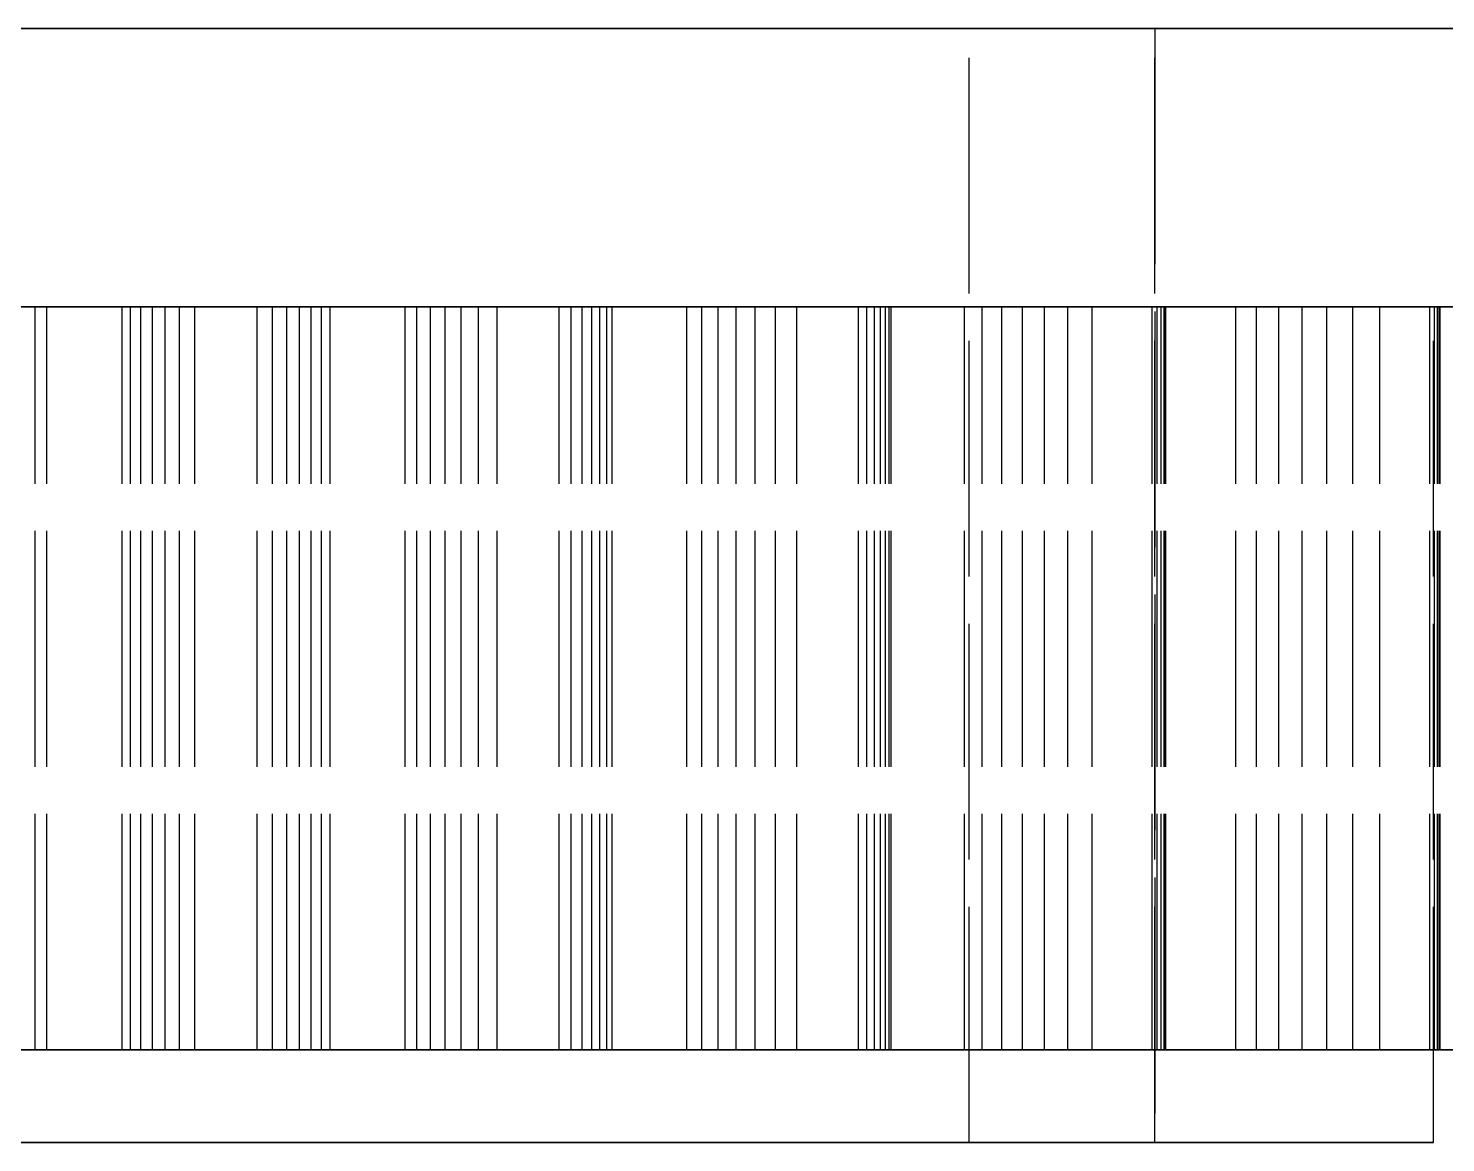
# Model space of a CAD drawing. Header units: millimetres. Extents: x -25 to 127, y -20 to 120.
# Drawn here: x -1.06 to 6.56, y 113 to 119 of the extents above; entities that cross this region are included whole.
import ezdxf

# ---------------------------------------------------------------- set-up
doc = ezdxf.new("R2010")
doc.units = ezdxf.units.MM
doc.linetypes.add('DASHED', pattern=[1.524, 1.27, -0.254])
doc.layers.add('HIDDEN', color=8, linetype='DASHED')
doc.layers.add('VISIBLE', color=7, linetype='CONTINUOUS')

msp = doc.modelspace()

# ---------------------------------------------------------------- linework, layer by layer
at = {"layer": 'HIDDEN'}
for points in [[(-8.7619, 119), (-8, 119), (-7.2381, 119), (-6.47619, 119), (-5.71429, 119), (-4.95238, 119), (-4.19048, 119), (-3.42857, 119), (-2.66667, 119), (-1.90476, 119), (-1.14286, 119), (-0.38095, 119), (0.38095, 119), (1.14286, 119), (1.90476, 119), (2.66667, 119), (3.42857, 119), (4.19048, 119), (4.95238, 119), (5.71429, 119), (6.47619, 119), (7.2381, 119)], [(5, 119), (4.84127, 119), (4.68254, 119), (4.52381, 119), (4.36508, 119), (4.20635, 119), (4.04762, 119), (3.88889, 119), (3.73016, 119), (3.57143, 119), (3.4127, 119), (3.25397, 119), (3.09524, 119), (2.93651, 119), (2.77778, 119), (2.61905, 119), (2.46032, 119), (2.30159, 119), (2.14286, 119), (1.98413, 119), (1.8254, 119), (1.66667, 119), (1.50794, 119), (1.34921, 119), (1.19048, 119), (1.03175, 119), (0.87302, 119), (0.71429, 119), (0.55556, 119), (0.39683, 119), (0.2381, 119), (0.07937, 119), (-0.07937, 119), (-0.2381, 119), (-0.39683, 119), (-0.55556, 119), (-0.71429, 119), (-0.87302, 119), (-1.03175, 119), (-1.19048, 119)], [(-1.19048, 119), (-1.03175, 119), (-0.87302, 119), (-0.71429, 119), (-0.55556, 119), (-0.39683, 119), (-0.2381, 119), (-0.07937, 119), (0.07937, 119), (0.2381, 119), (0.39683, 119), (0.55556, 119), (0.71429, 119), (0.87302, 119), (1.03175, 119), (1.19048, 119), (1.34921, 119), (1.50794, 119), (1.66667, 119), (1.8254, 119), (1.98413, 119), (2.14286, 119), (2.30159, 119), (2.46032, 119), (2.61905, 119), (2.77778, 119), (2.93651, 119), (3.09524, 119), (3.25397, 119), (3.4127, 119), (3.57143, 119), (3.73016, 119), (3.88889, 119), (4.04762, 119), (4.20635, 119), (4.36508, 119), (4.52381, 119), (4.68254, 119), (4.84127, 119), (5, 119)], [(5, 119), (4.84127, 119), (4.68254, 119), (4.52381, 119), (4.36508, 119), (4.20635, 119), (4.04762, 119), (3.88889, 119), (3.73016, 119), (3.57143, 119), (3.4127, 119), (3.25397, 119), (3.09524, 119), (2.93651, 119), (2.77778, 119), (2.61905, 119), (2.46032, 119), (2.30159, 119), (2.14286, 119), (1.98413, 119), (1.8254, 119), (1.66667, 119), (1.50794, 119), (1.34921, 119), (1.19048, 119), (1.03175, 119), (0.87302, 119), (0.71429, 119), (0.55556, 119), (0.39683, 119), (0.2381, 119), (0.07937, 119), (-0.07937, 119), (-0.2381, 119), (-0.39683, 119), (-0.55556, 119), (-0.71429, 119), (-0.87302, 119), (-1.03175, 119), (-1.19048, 119)], [(-1.19048, 119), (-1.03175, 119), (-0.87302, 119), (-0.71429, 119), (-0.55556, 119), (-0.39683, 119), (-0.2381, 119), (-0.07937, 119), (0.07937, 119), (0.2381, 119), (0.39683, 119), (0.55556, 119), (0.71429, 119), (0.87302, 119), (1.03175, 119), (1.19048, 119), (1.34921, 119), (1.50794, 119), (1.66667, 119), (1.8254, 119), (1.98413, 119), (2.14286, 119), (2.30159, 119), (2.46032, 119), (2.61905, 119), (2.77778, 119), (2.93651, 119), (3.09524, 119), (3.25397, 119), (3.4127, 119), (3.57143, 119), (3.73016, 119), (3.88889, 119), (4.04762, 119), (4.20635, 119), (4.36508, 119), (4.52381, 119), (4.68254, 119), (4.84127, 119), (5, 119)], [(4, 119), (3.87302, 119), (3.74603, 119), (3.61905, 119), (3.49206, 119), (3.36508, 119), (3.2381, 119), (3.11111, 119), (2.98413, 119), (2.85714, 119), (2.73016, 119), (2.60317, 119), (2.47619, 119), (2.34921, 119), (2.22222, 119), (2.09524, 119), (1.96825, 119), (1.84127, 119), (1.71429, 119), (1.5873, 119), (1.46032, 119), (1.33333, 119), (1.20635, 119), (1.07937, 119), (0.95238, 119), (0.8254, 119), (0.69841, 119), (0.57143, 119), (0.44444, 119), (0.31746, 119), (0.19048, 119), (0.06349, 119), (-0.06349, 119), (-0.19048, 119), (-0.31746, 119), (-0.44444, 119), (-0.57143, 119), (-0.69841, 119), (-0.8254, 119), (-0.95238, 119), (-1.07937, 119)], [(-1.07937, 119), (-0.95238, 119), (-0.8254, 119), (-0.69841, 119), (-0.57143, 119), (-0.44444, 119), (-0.31746, 119), (-0.19048, 119), (-0.06349, 119), (0.06349, 119), (0.19048, 119), (0.31746, 119), (0.44444, 119), (0.57143, 119), (0.69841, 119), (0.8254, 119), (0.95238, 119), (1.07937, 119), (1.20635, 119), (1.33333, 119), (1.46032, 119), (1.5873, 119), (1.71429, 119), (1.84127, 119), (1.96825, 119), (2.09524, 119), (2.22222, 119), (2.34921, 119), (2.47619, 119), (2.60317, 119), (2.73016, 119), (2.85714, 119), (2.98413, 119), (3.11111, 119), (3.2381, 119), (3.36508, 119), (3.49206, 119), (3.61905, 119), (3.74603, 119), (3.87302, 119), (4, 119)], [(4, 113), (4, 119)], [(5, 119), (5, 113)], [(5, 113), (5, 119)], [(6.63492, 117.5), (5.93651, 117.5), (5.2381, 117.5), (4.53968, 117.5), (3.84127, 117.5), (3.14286, 117.5), (2.44444, 117.5), (1.74603, 117.5), (1.04762, 117.5), (0.34921, 117.5), (-0.34921, 117.5), (-1.04762, 117.5), (-1.74603, 117.5), (-2.44444, 117.5), (-3.14286, 117.5), (-3.84127, 117.5), (-4.53968, 117.5), (-5.2381, 117.5), (-5.93651, 117.5), (-6.63492, 117.5), (-7.33333, 117.5), (-8.03175, 117.5), (-8.73016, 117.5)], [(-8.73016, 117.5), (-8.03175, 117.5), (-7.33333, 117.5), (-6.63492, 117.5), (-5.93651, 117.5), (-5.2381, 117.5), (-4.53968, 117.5), (-3.84127, 117.5), (-3.14286, 117.5), (-2.44444, 117.5), (-1.74603, 117.5), (-1.04762, 117.5), (-0.34921, 117.5), (0.34921, 117.5), (1.04762, 117.5), (1.74603, 117.5), (2.44444, 117.5), (3.14286, 117.5), (3.84127, 117.5), (4.53968, 117.5), (5.2381, 117.5), (5.93651, 117.5), (6.63492, 117.5)], [(6.98214, 117.5), (6.375, 117.5), (5.76786, 117.5), (5.16071, 117.5), (4.55357, 117.5), (3.94643, 117.5), (3.33929, 117.5), (2.73214, 117.5), (2.125, 117.5), (1.51786, 117.5), (0.91071, 117.5), (0.30357, 117.5), (-0.30357, 117.5), (-0.91071, 117.5), (-1.51786, 117.5)], [(-1.51786, 117.5), (-0.91071, 117.5), (-0.30357, 117.5), (0.30357, 117.5), (0.91071, 117.5), (1.51786, 117.5), (2.125, 117.5), (2.73214, 117.5), (3.33929, 117.5), (3.94643, 117.5), (4.55357, 117.5), (5.16071, 117.5), (5.76786, 117.5), (6.375, 117.5), (6.98214, 117.5)], [(6.5, 117.5), (6.29365, 117.5), (6.0873, 117.5), (5.88095, 117.5), (5.6746, 117.5), (5.46825, 117.5), (5.2619, 117.5), (5.05556, 117.5), (4.84921, 117.5), (4.64286, 117.5), (4.43651, 117.5), (4.23016, 117.5), (4.02381, 117.5), (3.81746, 117.5), (3.61111, 117.5), (3.40476, 117.5), (3.19841, 117.5), (2.99206, 117.5), (2.78571, 117.5), (2.57937, 117.5), (2.37302, 117.5), (2.16667, 117.5), (1.96032, 117.5), (1.75397, 117.5), (1.54762, 117.5), (1.34127, 117.5), (1.13492, 117.5), (0.92857, 117.5), (0.72222, 117.5), (0.51587, 117.5), (0.30952, 117.5), (0.10317, 117.5), (-0.10317, 117.5), (-0.30952, 117.5), (-0.51587, 117.5), (-0.72222, 117.5), (-0.92857, 117.5), (-1.13492, 117.5)], [(-1.13492, 117.5), (-0.92857, 117.5), (-0.72222, 117.5), (-0.51587, 117.5), (-0.30952, 117.5), (-0.10317, 117.5), (0.10317, 117.5), (0.30952, 117.5), (0.51587, 117.5), (0.72222, 117.5), (0.92857, 117.5), (1.13492, 117.5), (1.34127, 117.5), (1.54762, 117.5), (1.75397, 117.5), (1.96032, 117.5), (2.16667, 117.5), (2.37302, 117.5), (2.57937, 117.5), (2.78571, 117.5), (2.99206, 117.5), (3.19841, 117.5), (3.40476, 117.5), (3.61111, 117.5), (3.81746, 117.5), (4.02381, 117.5), (4.23016, 117.5), (4.43651, 117.5), (4.64286, 117.5), (4.84921, 117.5), (5.05556, 117.5), (5.2619, 117.5), (5.46825, 117.5), (5.6746, 117.5), (5.88095, 117.5), (6.0873, 117.5), (6.29365, 117.5), (6.5, 117.5)], [(-1.02791, 117.5), (-1.09996, 117.5)], [(-1.09996, 117.5), (-1.02791, 117.5)], [(-0.96411, 117.5), (-1.02791, 117.5)], [(-1.02791, 117.5), (-0.96411, 117.5)], [(-1.02791, 113.5), (-1.02791, 117.5)], [(-1.02791, 113.5), (-1.02791, 117.5)], [(-0.55983, 117.5), (-0.96411, 117.5)], [(-0.96411, 117.5), (-0.55983, 117.5)], [(-0.96411, 113.5), (-0.96411, 117.5)], [(-0.96411, 113.5), (-0.96411, 117.5)], [(-0.51328, 117.5), (-0.55983, 117.5)], [(-0.55983, 117.5), (-0.51328, 117.5)], [(-0.55983, 113.5), (-0.55983, 117.5)], [(-0.55983, 113.5), (-0.55983, 117.5)], [(-0.45845, 117.5), (-0.51328, 117.5)], [(-0.51328, 117.5), (-0.45845, 117.5)], [(-0.51328, 113.5), (-0.51328, 117.5)], [(-0.51328, 113.5), (-0.51328, 117.5)], [(-0.39605, 117.5), (-0.45845, 117.5)], [(-0.45845, 117.5), (-0.39605, 117.5)], [(-0.45845, 113.5), (-0.45845, 117.5)], [(-0.45845, 113.5), (-0.45845, 117.5)], [(-0.32661, 117.5), (-0.39605, 117.5)], [(-0.39605, 117.5), (-0.32661, 117.5)], [(-0.39605, 113.5), (-0.39605, 117.5)], [(-0.39605, 113.5), (-0.39605, 117.5)], [(-0.25049, 117.5), (-0.32661, 117.5)], [(-0.32661, 117.5), (-0.25049, 117.5)], [(-0.32661, 113.5), (-0.32661, 117.5)], [(-0.32661, 113.5), (-0.32661, 117.5)], [(-0.16799, 117.5), (-0.25049, 117.5)], [(-0.25049, 117.5), (-0.16799, 117.5)], [(-0.25049, 113.5), (-0.25049, 117.5)], [(-0.25049, 113.5), (-0.25049, 117.5)], [(0.16799, 117.5), (-0.16799, 117.5)], [(-0.16799, 117.5), (0.16799, 117.5)], [(-0.16799, 113.5), (-0.16799, 117.5)], [(-0.16799, 113.5), (-0.16799, 117.5)], [(0.25049, 117.5), (0.16799, 117.5)], [(0.16799, 117.5), (0.25049, 117.5)], [(0.16799, 113.5), (0.16799, 117.5)], [(0.16799, 113.5), (0.16799, 117.5)], [(0.32661, 117.5), (0.25049, 117.5)], [(0.25049, 117.5), (0.32661, 117.5)], [(0.25049, 113.5), (0.25049, 117.5)], [(0.25049, 113.5), (0.25049, 117.5)], [(0.39605, 117.5), (0.32661, 117.5)], [(0.32661, 117.5), (0.39605, 117.5)], [(0.32661, 113.5), (0.32661, 117.5)], [(0.32661, 113.5), (0.32661, 117.5)], [(0.45845, 117.5), (0.39605, 117.5)], [(0.39605, 117.5), (0.45845, 117.5)], [(0.39605, 113.5), (0.39605, 117.5)], [(0.39605, 113.5), (0.39605, 117.5)], [(0.51328, 117.5), (0.45845, 117.5)], [(0.45845, 117.5), (0.51328, 117.5)], [(0.45845, 113.5), (0.45845, 117.5)], [(0.45845, 113.5), (0.45845, 117.5)], [(0.55983, 117.5), (0.51328, 117.5)], [(0.51328, 117.5), (0.55983, 117.5)], [(0.51328, 113.5), (0.51328, 117.5)], [(0.51328, 113.5), (0.51328, 117.5)], [(0.96411, 117.5), (0.55983, 117.5)], [(0.55983, 117.5), (0.96411, 117.5)], [(0.55983, 113.5), (0.55983, 117.5)], [(0.55983, 113.5), (0.55983, 117.5)], [(1.02791, 117.5), (0.96411, 117.5)], [(0.96411, 117.5), (1.02791, 117.5)], [(0.96411, 113.5), (0.96411, 117.5)], [(0.96411, 113.5), (0.96411, 117.5)], [(1.09996, 117.5), (1.02791, 117.5)], [(1.02791, 117.5), (1.09996, 117.5)], [(1.02791, 113.5), (1.02791, 117.5)], [(1.02791, 113.5), (1.02791, 117.5)], [(1.17954, 117.5), (1.09996, 117.5)], [(1.09996, 117.5), (1.17954, 117.5)], [(1.09996, 113.5), (1.09996, 117.5)], [(1.09996, 113.5), (1.09996, 117.5)], [(1.26613, 117.5), (1.17954, 117.5)], [(1.17954, 117.5), (1.26613, 117.5)], [(1.17954, 113.5), (1.17954, 117.5)], [(1.17954, 113.5), (1.17954, 117.5)], [(1.35934, 117.5), (1.26613, 117.5)], [(1.26613, 117.5), (1.35934, 117.5)], [(1.26613, 113.5), (1.26613, 117.5)], [(1.26613, 113.5), (1.26613, 117.5)], [(1.45888, 117.5), (1.35934, 117.5)], [(1.35934, 117.5), (1.45888, 117.5)], [(1.35934, 113.5), (1.35934, 117.5)], [(1.35934, 113.5), (1.35934, 117.5)], [(1.79343, 117.5), (1.45888, 117.5)], [(1.45888, 117.5), (1.79343, 117.5)], [(1.45888, 113.5), (1.45888, 117.5)], [(1.45888, 113.5), (1.45888, 117.5)], [(1.85819, 117.5), (1.79343, 117.5)], [(1.79343, 117.5), (1.85819, 117.5)], [(1.79343, 113.5), (1.79343, 117.5)], [(1.79343, 113.5), (1.79343, 117.5)], [(1.91656, 117.5), (1.85819, 117.5)], [(1.85819, 117.5), (1.91656, 117.5)], [(1.85819, 113.5), (1.85819, 117.5)], [(1.85819, 113.5), (1.85819, 117.5)], [(1.96827, 117.5), (1.91656, 117.5)], [(1.91656, 117.5), (1.96827, 117.5)], [(1.91656, 113.5), (1.91656, 117.5)], [(1.91656, 113.5), (1.91656, 117.5)], [(2.01294, 117.5), (1.96827, 117.5)], [(1.96827, 117.5), (2.01294, 117.5)], [(1.96827, 113.5), (1.96827, 117.5)], [(1.96827, 113.5), (1.96827, 117.5)], [(2.05009, 117.5), (2.01294, 117.5)], [(2.01294, 117.5), (2.05009, 117.5)], [(2.01294, 113.5), (2.01294, 117.5)], [(2.01294, 113.5), (2.01294, 117.5)], [(2.07899, 117.5), (2.05009, 117.5)], [(2.05009, 117.5), (2.07899, 117.5)], [(2.05009, 113.5), (2.05009, 117.5)], [(2.05009, 113.5), (2.05009, 117.5)], [(2.47982, 117.5), (2.07899, 117.5)], [(2.07899, 117.5), (2.47982, 117.5)], [(2.07899, 113.5), (2.07899, 117.5)], [(2.07899, 113.5), (2.07899, 117.5)], [(2.56033, 117.5), (2.47982, 117.5)], [(2.47982, 117.5), (2.56033, 117.5)], [(2.47982, 113.5), (2.47982, 117.5)], [(2.47982, 113.5), (2.47982, 117.5)], [(2.64899, 117.5), (2.56033, 117.5)], [(2.56033, 117.5), (2.64899, 117.5)], [(2.56033, 113.5), (2.56033, 117.5)], [(2.56033, 113.5), (2.56033, 117.5)], [(2.74507, 117.5), (2.64899, 117.5)], [(2.64899, 117.5), (2.74507, 117.5)], [(2.64899, 113.5), (2.64899, 117.5)], [(2.64899, 113.5), (2.64899, 117.5)], [(2.84806, 117.5), (2.74507, 117.5)], [(2.74507, 117.5), (2.84806, 117.5)], [(2.74507, 113.5), (2.74507, 117.5)], [(2.74507, 113.5), (2.74507, 117.5)], [(2.95757, 117.5), (2.84806, 117.5)], [(2.84806, 117.5), (2.95757, 117.5)], [(2.84806, 113.5), (2.84806, 117.5)], [(2.84806, 113.5), (2.84806, 117.5)], [(3.07331, 117.5), (2.95757, 117.5)], [(2.95757, 117.5), (3.07331, 117.5)], [(2.95757, 113.5), (2.95757, 117.5)], [(2.95757, 113.5), (2.95757, 117.5)], [(3.40357, 117.5), (3.07331, 117.5)], [(3.07331, 117.5), (3.40357, 117.5)], [(3.07331, 113.5), (3.07331, 117.5)], [(3.07331, 113.5), (3.07331, 117.5)], [(3.45003, 117.5), (3.40357, 117.5)], [(3.40357, 117.5), (3.45003, 117.5)], [(3.40357, 113.5), (3.40357, 117.5)], [(3.40357, 113.5), (3.40357, 117.5)], [(3.49016, 117.5), (3.45003, 117.5)], [(3.45003, 117.5), (3.49016, 117.5)], [(3.45003, 113.5), (3.45003, 117.5)], [(3.45003, 113.5), (3.45003, 117.5)], [(3.52369, 117.5), (3.49016, 117.5)], [(3.49016, 117.5), (3.52369, 117.5)], [(3.49016, 113.5), (3.49016, 117.5)], [(3.49016, 113.5), (3.49016, 117.5)], [(3.55027, 117.5), (3.52369, 117.5)], [(3.52369, 117.5), (3.55027, 117.5)], [(3.52369, 113.5), (3.52369, 117.5)], [(3.52369, 113.5), (3.52369, 117.5)], [(3.56941, 117.5), (3.55027, 117.5)], [(3.55027, 117.5), (3.56941, 117.5)], [(3.55027, 113.5), (3.55027, 117.5)], [(3.55027, 113.5), (3.55027, 117.5)], [(3.58042, 117.5), (3.56941, 117.5)], [(3.56941, 117.5), (3.58042, 117.5)], [(3.56941, 113.5), (3.56941, 117.5)], [(3.56941, 113.5), (3.56941, 117.5)], [(3.97438, 117.5), (3.58042, 117.5)], [(3.58042, 117.5), (3.97438, 117.5)], [(3.58042, 113.5), (3.58042, 117.5)], [(3.58042, 113.5), (3.58042, 117.5)], [(4.07091, 117.5), (3.97438, 117.5)], [(3.97438, 117.5), (4.07091, 117.5)], [(3.97438, 113.5), (3.97438, 117.5)], [(3.97438, 113.5), (3.97438, 117.5)], [(4.17541, 117.5), (4.07091, 117.5)], [(4.07091, 117.5), (4.17541, 117.5)], [(4.07091, 113.5), (4.07091, 117.5)], [(4.07091, 113.5), (4.07091, 117.5)], [(4.28718, 117.5), (4.17541, 117.5)], [(4.17541, 117.5), (4.28718, 117.5)], [(4.17541, 113.5), (4.17541, 117.5)], [(4.17541, 113.5), (4.17541, 117.5)], [(4.4057, 117.5), (4.28718, 117.5)], [(4.28718, 117.5), (4.4057, 117.5)], [(4.28718, 113.5), (4.28718, 117.5)], [(4.28718, 113.5), (4.28718, 117.5)], [(4.53058, 117.5), (4.4057, 117.5)], [(4.4057, 117.5), (4.53058, 117.5)], [(4.4057, 113.5), (4.4057, 117.5)], [(4.4057, 113.5), (4.4057, 117.5)], [(4.66151, 117.5), (4.53058, 117.5)], [(4.53058, 117.5), (4.66151, 117.5)], [(4.53058, 113.5), (4.53058, 117.5)], [(4.53058, 113.5), (4.53058, 117.5)], [(4.98467, 117.5), (4.66151, 117.5)], [(4.66151, 117.5), (4.98467, 117.5)], [(4.66151, 113.5), (4.66151, 117.5)], [(4.66151, 113.5), (4.66151, 117.5)], [(5.01244, 117.5), (4.98467, 117.5)], [(4.98467, 117.5), (5.01244, 117.5)], [(4.98467, 113.5), (4.98467, 117.5)], [(4.98467, 113.5), (4.98467, 117.5)], [(5.03398, 117.5), (5.01244, 117.5)], [(5.01244, 117.5), (5.03398, 117.5)], [(5.01244, 113.5), (5.01244, 117.5)], [(5.01244, 113.5), (5.01244, 117.5)], [(5.04905, 117.5), (5.03398, 117.5)], [(5.03398, 117.5), (5.04905, 117.5)], [(5.03398, 113.5), (5.03398, 117.5)], [(5.03398, 113.5), (5.03398, 117.5)], [(5.0573, 117.5), (5.04905, 117.5)], [(5.04905, 117.5), (5.0573, 117.5)], [(5.04905, 113.5), (5.04905, 117.5)], [(5.04905, 113.5), (5.04905, 117.5)], [(5.43503, 117.5), (5.0513, 117.5)], [(5.0513, 117.5), (5.05827, 117.5)], [(5.05827, 117.5), (5.0513, 117.5)], [(5.0513, 117.5), (5.43503, 117.5)], [(5.0513, 113.5), (5.0513, 117.5)], [(5.0513, 113.5), (5.0513, 117.5)], [(5.05827, 117.5), (5.0573, 117.5)], [(5.0573, 117.5), (5.05827, 117.5)], [(5.0573, 113.5), (5.0573, 117.5)], [(5.0573, 113.5), (5.0573, 117.5)], [(5.05827, 113.5), (5.05827, 117.5)], [(5.05827, 113.5), (5.05827, 117.5)], [(5.54675, 117.5), (5.43503, 117.5)], [(5.43503, 117.5), (5.54675, 117.5)], [(5.43503, 113.5), (5.43503, 117.5)], [(5.43503, 113.5), (5.43503, 117.5)], [(5.66622, 117.5), (5.54675, 117.5)], [(5.54675, 117.5), (5.66622, 117.5)], [(5.54675, 113.5), (5.54675, 117.5)], [(5.54675, 113.5), (5.54675, 117.5)], [(5.79272, 117.5), (5.66622, 117.5)], [(5.66622, 117.5), (5.79272, 117.5)], [(5.66622, 113.5), (5.66622, 117.5)], [(5.66622, 113.5), (5.66622, 117.5)], [(5.92575, 117.5), (5.79272, 117.5)], [(5.79272, 117.5), (5.92575, 117.5)], [(5.79272, 113.5), (5.79272, 117.5)], [(5.79272, 113.5), (5.79272, 117.5)], [(6.06492, 117.5), (5.92575, 117.5)], [(5.92575, 117.5), (6.06492, 117.5)], [(5.92575, 113.5), (5.92575, 117.5)], [(5.92575, 113.5), (5.92575, 117.5)], [(6.20995, 117.5), (6.06492, 117.5)], [(6.06492, 117.5), (6.20995, 117.5)], [(6.06492, 113.5), (6.06492, 117.5)], [(6.06492, 113.5), (6.06492, 117.5)], [(6.52324, 117.5), (6.20995, 117.5)], [(6.20995, 117.5), (6.52324, 117.5)], [(6.20995, 113.5), (6.20995, 117.5)], [(6.20995, 113.5), (6.20995, 117.5)], [(6.84931, 117.5), (6.47908, 117.5)], [(6.47908, 117.5), (6.50399, 117.5)], [(6.50399, 117.5), (6.47908, 117.5)], [(6.47908, 117.5), (6.84931, 117.5)], [(6.47908, 113.5), (6.47908, 117.5)], [(6.47908, 113.5), (6.47908, 117.5)], [(6.5, 113), (6.5, 117.5)], [(6.50399, 117.5), (6.52119, 117.5)], [(6.52119, 117.5), (6.50399, 117.5)], [(6.50399, 113.5), (6.50399, 117.5)], [(6.50399, 113.5), (6.50399, 117.5)], [(6.52119, 117.5), (6.53134, 117.5)], [(6.53134, 117.5), (6.52119, 117.5)], [(6.52119, 113.5), (6.52119, 117.5)], [(6.52119, 113.5), (6.52119, 117.5)], [(6.53208, 117.5), (6.52324, 117.5)], [(6.52324, 117.5), (6.53208, 117.5)], [(6.52324, 113.5), (6.52324, 117.5)], [(6.52324, 113.5), (6.52324, 117.5)], [(6.53134, 117.5), (6.53486, 117.5)], [(6.53486, 117.5), (6.53134, 117.5)], [(6.53134, 113.5), (6.53134, 117.5)], [(6.53134, 113.5), (6.53134, 117.5)], [(6.53486, 117.5), (6.53208, 117.5)], [(6.53208, 117.5), (6.53486, 117.5)], [(6.53208, 113.5), (6.53208, 117.5)], [(6.53208, 113.5), (6.53208, 117.5)], [(6.53486, 113.5), (6.53486, 117.5)], [(6.53486, 113.5), (6.53486, 117.5)], [(6.98214, 113.5), (6.375, 113.5), (5.76786, 113.5), (5.16071, 113.5), (4.55357, 113.5), (3.94643, 113.5), (3.33929, 113.5), (2.73214, 113.5), (2.125, 113.5), (1.51786, 113.5), (0.91071, 113.5), (0.30357, 113.5), (-0.30357, 113.5), (-0.91071, 113.5), (-1.51786, 113.5)], [(-1.51786, 113.5), (-0.91071, 113.5), (-0.30357, 113.5), (0.30357, 113.5), (0.91071, 113.5), (1.51786, 113.5), (2.125, 113.5), (2.73214, 113.5), (3.33929, 113.5), (3.94643, 113.5), (4.55357, 113.5), (5.16071, 113.5), (5.76786, 113.5), (6.375, 113.5), (6.98214, 113.5)], [(-1.02791, 113.5), (-1.09996, 113.5)], [(-1.09996, 113.5), (-1.02791, 113.5)], [(-0.96411, 113.5), (-1.02791, 113.5)], [(-1.02791, 113.5), (-0.96411, 113.5)], [(-0.55983, 113.5), (-0.96411, 113.5)], [(-0.96411, 113.5), (-0.55983, 113.5)], [(-0.51328, 113.5), (-0.55983, 113.5)], [(-0.55983, 113.5), (-0.51328, 113.5)], [(-0.45845, 113.5), (-0.51328, 113.5)], [(-0.51328, 113.5), (-0.45845, 113.5)], [(-0.39605, 113.5), (-0.45845, 113.5)], [(-0.45845, 113.5), (-0.39605, 113.5)], [(-0.32661, 113.5), (-0.39605, 113.5)], [(-0.39605, 113.5), (-0.32661, 113.5)], [(-0.25049, 113.5), (-0.32661, 113.5)], [(-0.32661, 113.5), (-0.25049, 113.5)], [(-0.16799, 113.5), (-0.25049, 113.5)], [(-0.25049, 113.5), (-0.16799, 113.5)], [(0.16799, 113.5), (-0.16799, 113.5)], [(-0.16799, 113.5), (0.16799, 113.5)], [(0.25049, 113.5), (0.16799, 113.5)], [(0.16799, 113.5), (0.25049, 113.5)], [(0.32661, 113.5), (0.25049, 113.5)], [(0.25049, 113.5), (0.32661, 113.5)], [(0.39605, 113.5), (0.32661, 113.5)], [(0.32661, 113.5), (0.39605, 113.5)], [(0.45845, 113.5), (0.39605, 113.5)], [(0.39605, 113.5), (0.45845, 113.5)], [(0.51328, 113.5), (0.45845, 113.5)], [(0.45845, 113.5), (0.51328, 113.5)], [(0.55983, 113.5), (0.51328, 113.5)], [(0.51328, 113.5), (0.55983, 113.5)], [(0.96411, 113.5), (0.55983, 113.5)], [(0.55983, 113.5), (0.96411, 113.5)], [(1.02791, 113.5), (0.96411, 113.5)], [(0.96411, 113.5), (1.02791, 113.5)], [(1.09996, 113.5), (1.02791, 113.5)], [(1.02791, 113.5), (1.09996, 113.5)], [(1.17954, 113.5), (1.09996, 113.5)], [(1.09996, 113.5), (1.17954, 113.5)], [(1.26613, 113.5), (1.17954, 113.5)], [(1.17954, 113.5), (1.26613, 113.5)], [(1.35934, 113.5), (1.26613, 113.5)], [(1.26613, 113.5), (1.35934, 113.5)], [(1.45888, 113.5), (1.35934, 113.5)], [(1.35934, 113.5), (1.45888, 113.5)], [(1.79343, 113.5), (1.45888, 113.5)], [(1.45888, 113.5), (1.79343, 113.5)], [(1.85819, 113.5), (1.79343, 113.5)], [(1.79343, 113.5), (1.85819, 113.5)], [(1.91656, 113.5), (1.85819, 113.5)], [(1.85819, 113.5), (1.91656, 113.5)], [(1.96827, 113.5), (1.91656, 113.5)], [(1.91656, 113.5), (1.96827, 113.5)], [(2.01294, 113.5), (1.96827, 113.5)], [(1.96827, 113.5), (2.01294, 113.5)], [(2.05009, 113.5), (2.01294, 113.5)], [(2.01294, 113.5), (2.05009, 113.5)], [(2.07899, 113.5), (2.05009, 113.5)], [(2.05009, 113.5), (2.07899, 113.5)], [(2.47982, 113.5), (2.07899, 113.5)], [(2.07899, 113.5), (2.47982, 113.5)], [(2.56033, 113.5), (2.47982, 113.5)], [(2.47982, 113.5), (2.56033, 113.5)], [(2.64899, 113.5), (2.56033, 113.5)], [(2.56033, 113.5), (2.64899, 113.5)], [(2.74507, 113.5), (2.64899, 113.5)], [(2.64899, 113.5), (2.74507, 113.5)], [(2.84806, 113.5), (2.74507, 113.5)], [(2.74507, 113.5), (2.84806, 113.5)], [(2.95757, 113.5), (2.84806, 113.5)], [(2.84806, 113.5), (2.95757, 113.5)], [(3.07331, 113.5), (2.95757, 113.5)], [(2.95757, 113.5), (3.07331, 113.5)], [(3.40357, 113.5), (3.07331, 113.5)], [(3.07331, 113.5), (3.40357, 113.5)], [(3.45003, 113.5), (3.40357, 113.5)], [(3.40357, 113.5), (3.45003, 113.5)], [(3.49016, 113.5), (3.45003, 113.5)], [(3.45003, 113.5), (3.49016, 113.5)], [(3.52369, 113.5), (3.49016, 113.5)], [(3.49016, 113.5), (3.52369, 113.5)], [(3.55027, 113.5), (3.52369, 113.5)], [(3.52369, 113.5), (3.55027, 113.5)], [(3.56941, 113.5), (3.55027, 113.5)], [(3.55027, 113.5), (3.56941, 113.5)], [(3.58042, 113.5), (3.56941, 113.5)], [(3.56941, 113.5), (3.58042, 113.5)], [(3.97438, 113.5), (3.58042, 113.5)], [(3.58042, 113.5), (3.97438, 113.5)], [(4.07091, 113.5), (3.97438, 113.5)], [(3.97438, 113.5), (4.07091, 113.5)], [(4.17541, 113.5), (4.07091, 113.5)], [(4.07091, 113.5), (4.17541, 113.5)], [(4.28718, 113.5), (4.17541, 113.5)], [(4.17541, 113.5), (4.28718, 113.5)], [(4.4057, 113.5), (4.28718, 113.5)], [(4.28718, 113.5), (4.4057, 113.5)], [(4.53058, 113.5), (4.4057, 113.5)], [(4.4057, 113.5), (4.53058, 113.5)], [(4.66151, 113.5), (4.53058, 113.5)], [(4.53058, 113.5), (4.66151, 113.5)], [(4.98467, 113.5), (4.66151, 113.5)], [(4.66151, 113.5), (4.98467, 113.5)], [(5.01244, 113.5), (4.98467, 113.5)], [(4.98467, 113.5), (5.01244, 113.5)], [(5.03398, 113.5), (5.01244, 113.5)], [(5.01244, 113.5), (5.03398, 113.5)], [(5.04905, 113.5), (5.03398, 113.5)], [(5.03398, 113.5), (5.04905, 113.5)], [(5.0573, 113.5), (5.04905, 113.5)], [(5.04905, 113.5), (5.0573, 113.5)], [(5.43503, 113.5), (5.0513, 113.5)], [(5.0513, 113.5), (5.05827, 113.5)], [(5.05827, 113.5), (5.0513, 113.5)], [(5.0513, 113.5), (5.43503, 113.5)], [(5.05827, 113.5), (5.0573, 113.5)], [(5.0573, 113.5), (5.05827, 113.5)], [(5.54675, 113.5), (5.43503, 113.5)], [(5.43503, 113.5), (5.54675, 113.5)], [(5.66622, 113.5), (5.54675, 113.5)], [(5.54675, 113.5), (5.66622, 113.5)], [(5.79272, 113.5), (5.66622, 113.5)], [(5.66622, 113.5), (5.79272, 113.5)], [(5.92575, 113.5), (5.79272, 113.5)], [(5.79272, 113.5), (5.92575, 113.5)], [(6.06492, 113.5), (5.92575, 113.5)], [(5.92575, 113.5), (6.06492, 113.5)], [(6.20995, 113.5), (6.06492, 113.5)], [(6.06492, 113.5), (6.20995, 113.5)], [(6.52324, 113.5), (6.20995, 113.5)], [(6.20995, 113.5), (6.52324, 113.5)], [(6.84931, 113.5), (6.47908, 113.5)], [(6.47908, 113.5), (6.50399, 113.5)], [(6.50399, 113.5), (6.47908, 113.5)], [(6.47908, 113.5), (6.84931, 113.5)], [(6.50399, 113.5), (6.52119, 113.5)], [(6.52119, 113.5), (6.50399, 113.5)], [(6.52119, 113.5), (6.53134, 113.5)], [(6.53134, 113.5), (6.52119, 113.5)], [(6.53208, 113.5), (6.52324, 113.5)], [(6.52324, 113.5), (6.53208, 113.5)], [(6.53134, 113.5), (6.53486, 113.5)], [(6.53486, 113.5), (6.53134, 113.5)], [(6.53486, 113.5), (6.53208, 113.5)], [(6.53208, 113.5), (6.53486, 113.5)], [(5, 113), (4.84127, 113), (4.68254, 113), (4.52381, 113), (4.36508, 113), (4.20635, 113), (4.04762, 113), (3.88889, 113), (3.73016, 113), (3.57143, 113), (3.4127, 113), (3.25397, 113), (3.09524, 113), (2.93651, 113), (2.77778, 113), (2.61905, 113), (2.46032, 113), (2.30159, 113), (2.14286, 113), (1.98413, 113), (1.8254, 113), (1.66667, 113), (1.50794, 113), (1.34921, 113), (1.19048, 113), (1.03175, 113), (0.87302, 113), (0.71429, 113), (0.55556, 113), (0.39683, 113), (0.2381, 113), (0.07937, 113), (-0.07937, 113), (-0.2381, 113), (-0.39683, 113), (-0.55556, 113), (-0.71429, 113), (-0.87302, 113), (-1.03175, 113), (-1.19048, 113)], [(-1.19048, 113), (-1.03175, 113), (-0.87302, 113), (-0.71429, 113), (-0.55556, 113), (-0.39683, 113), (-0.2381, 113), (-0.07937, 113), (0.07937, 113), (0.2381, 113), (0.39683, 113), (0.55556, 113), (0.71429, 113), (0.87302, 113), (1.03175, 113), (1.19048, 113), (1.34921, 113), (1.50794, 113), (1.66667, 113), (1.8254, 113), (1.98413, 113), (2.14286, 113), (2.30159, 113), (2.46032, 113), (2.61905, 113), (2.77778, 113), (2.93651, 113), (3.09524, 113), (3.25397, 113), (3.4127, 113), (3.57143, 113), (3.73016, 113), (3.88889, 113), (4.04762, 113), (4.20635, 113), (4.36508, 113), (4.52381, 113), (4.68254, 113), (4.84127, 113), (5, 113)], [(5, 113), (4.84127, 113), (4.68254, 113), (4.52381, 113), (4.36508, 113), (4.20635, 113), (4.04762, 113), (3.88889, 113), (3.73016, 113), (3.57143, 113), (3.4127, 113), (3.25397, 113), (3.09524, 113), (2.93651, 113), (2.77778, 113), (2.61905, 113), (2.46032, 113), (2.30159, 113), (2.14286, 113), (1.98413, 113), (1.8254, 113), (1.66667, 113), (1.50794, 113), (1.34921, 113), (1.19048, 113), (1.03175, 113), (0.87302, 113), (0.71429, 113), (0.55556, 113), (0.39683, 113), (0.2381, 113), (0.07937, 113), (-0.07937, 113), (-0.2381, 113), (-0.39683, 113), (-0.55556, 113), (-0.71429, 113), (-0.87302, 113), (-1.03175, 113), (-1.19048, 113)], [(-1.19048, 113), (-1.03175, 113), (-0.87302, 113), (-0.71429, 113), (-0.55556, 113), (-0.39683, 113), (-0.2381, 113), (-0.07937, 113), (0.07937, 113), (0.2381, 113), (0.39683, 113), (0.55556, 113), (0.71429, 113), (0.87302, 113), (1.03175, 113), (1.19048, 113), (1.34921, 113), (1.50794, 113), (1.66667, 113), (1.8254, 113), (1.98413, 113), (2.14286, 113), (2.30159, 113), (2.46032, 113), (2.61905, 113), (2.77778, 113), (2.93651, 113), (3.09524, 113), (3.25397, 113), (3.4127, 113), (3.57143, 113), (3.73016, 113), (3.88889, 113), (4.04762, 113), (4.20635, 113), (4.36508, 113), (4.52381, 113), (4.68254, 113), (4.84127, 113), (5, 113)], [(6.5, 113), (6.29365, 113), (6.0873, 113), (5.88095, 113), (5.6746, 113), (5.46825, 113), (5.2619, 113), (5.05556, 113), (4.84921, 113), (4.64286, 113), (4.43651, 113), (4.23016, 113), (4.02381, 113), (3.81746, 113), (3.61111, 113), (3.40476, 113), (3.19841, 113), (2.99206, 113), (2.78571, 113), (2.57937, 113), (2.37302, 113), (2.16667, 113), (1.96032, 113), (1.75397, 113), (1.54762, 113), (1.34127, 113), (1.13492, 113), (0.92857, 113), (0.72222, 113), (0.51587, 113), (0.30952, 113), (0.10317, 113), (-0.10317, 113), (-0.30952, 113), (-0.51587, 113), (-0.72222, 113), (-0.92857, 113), (-1.13492, 113)], [(-1.13492, 113), (-0.92857, 113), (-0.72222, 113), (-0.51587, 113), (-0.30952, 113), (-0.10317, 113), (0.10317, 113), (0.30952, 113), (0.51587, 113), (0.72222, 113), (0.92857, 113), (1.13492, 113), (1.34127, 113), (1.54762, 113), (1.75397, 113), (1.96032, 113), (2.16667, 113), (2.37302, 113), (2.57937, 113), (2.78571, 113), (2.99206, 113), (3.19841, 113), (3.40476, 113), (3.61111, 113), (3.81746, 113), (4.02381, 113), (4.23016, 113), (4.43651, 113), (4.64286, 113), (4.84921, 113), (5.05556, 113), (5.2619, 113), (5.46825, 113), (5.6746, 113), (5.88095, 113), (6.0873, 113), (6.29365, 113), (6.5, 113)], [(4, 113), (3.87302, 113), (3.74603, 113), (3.61905, 113), (3.49206, 113), (3.36508, 113), (3.2381, 113), (3.11111, 113), (2.98413, 113), (2.85714, 113), (2.73016, 113), (2.60317, 113), (2.47619, 113), (2.34921, 113), (2.22222, 113), (2.09524, 113), (1.96825, 113), (1.84127, 113), (1.71429, 113), (1.5873, 113), (1.46032, 113), (1.33333, 113), (1.20635, 113), (1.07937, 113), (0.95238, 113), (0.8254, 113), (0.69841, 113), (0.57143, 113), (0.44444, 113), (0.31746, 113), (0.19048, 113), (0.06349, 113), (-0.06349, 113), (-0.19048, 113), (-0.31746, 113), (-0.44444, 113), (-0.57143, 113), (-0.69841, 113), (-0.8254, 113), (-0.95238, 113), (-1.07937, 113)], [(-1.07937, 113), (-0.95238, 113), (-0.8254, 113), (-0.69841, 113), (-0.57143, 113), (-0.44444, 113), (-0.31746, 113), (-0.19048, 113), (-0.06349, 113), (0.06349, 113), (0.19048, 113), (0.31746, 113), (0.44444, 113), (0.57143, 113), (0.69841, 113), (0.8254, 113), (0.95238, 113), (1.07937, 113), (1.20635, 113), (1.33333, 113), (1.46032, 113), (1.5873, 113), (1.71429, 113), (1.84127, 113), (1.96825, 113), (2.09524, 113), (2.22222, 113), (2.34921, 113), (2.47619, 113), (2.60317, 113), (2.73016, 113), (2.85714, 113), (2.98413, 113), (3.11111, 113), (3.2381, 113), (3.36508, 113), (3.49206, 113), (3.61905, 113), (3.74603, 113), (3.87302, 113), (4, 113)]]:
    msp.add_lwpolyline(points, dxfattribs=at)
at = {"layer": 'VISIBLE'}
msp.add_lwpolyline([(7.2381, 119), (6.47619, 119), (5.71429, 119), (4.95238, 119), (4.19048, 119), (3.42857, 119), (2.66667, 119), (1.90476, 119), (1.14286, 119), (0.38095, 119), (-0.38095, 119), (-1.14286, 119), (-1.90476, 119), (-2.66667, 119), (-3.42857, 119), (-4.19048, 119), (-4.95238, 119), (-5.71429, 119), (-6.47619, 119), (-7.2381, 119), (-8, 119), (-8.7619, 119)], dxfattribs=at)

doc.saveas('drawing.dxf')
